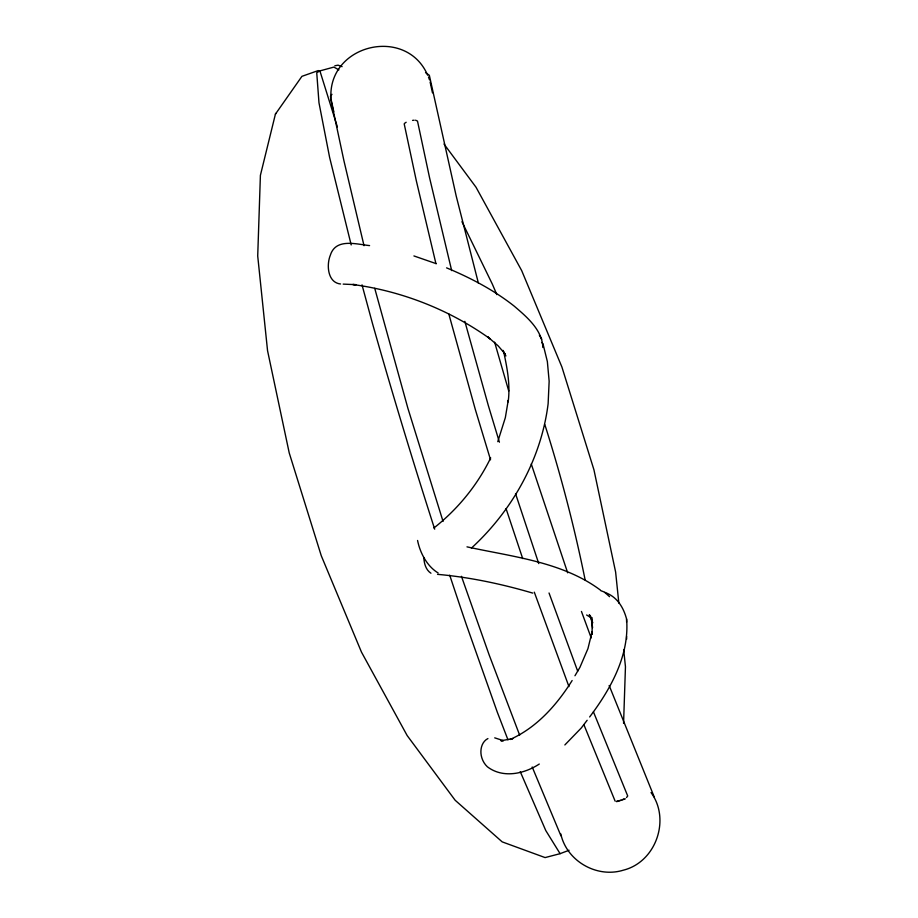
<?xml version="1.0" encoding="UTF-8"?>
<svg xmlns="http://www.w3.org/2000/svg" width="918" height="918" viewBox="0 0 918 918"><rect width="100%" height="100%" fill="white"/><g stroke="black" fill="none" stroke-linecap="round" stroke-linejoin="round"><path stroke-width="1.38" d="M542.894 347.509C542.24 329.78 526.599 316.767 514.16 306.096C493.769 289.985 470.509 277.833 446.584 267.861M503.764 352.145C507.252 368.37 510.408 385.067 508.17 401.854L508.262 400.237L505.336 417.656L497.774 441.65M543.054 346.579L543.112 344.33L541.815 342.425M623.574 723.361L625.456 666.743L623.689 649.783M330.928 98.123C328.093 44.007 406.444 25.842 427.662 75.219M318.316 70.548L301.93 76.332L275.411 114.142L260.402 175.327L257.717 256.007L267.551 350.687L289.227 452.93L321.266 555.734L361.485 652.124L407.144 735.525L455.144 800.244L502.192 841.875L545.097 857.584L560.095 853.671L569.057 850.263M600.9 590.779A22.296 20.265 -58.9 0 1 604.744 592.351C616.93 596.631 623.402 607.096 626.581 619.03C629.633 655.222 610.722 688.982 589.654 716.969M490.694 457.875C477.452 485.163 457.761 509.18 433.962 527.942M572.132 680.536C556.928 704.829 536.755 727.664 510.11 739.472L512.841 738.588L500.918 740.78L503.19 740.895M574.955 675.751L579.912 667.375L587.956 648.601L592.11 631.607L592.133 634.292L592.087 617.699M331.96 94.313L330.491 96.367L330.939 99.878L343.929 160.742L364.021 245.691M275.411 114.142L276.008 113.304M587.141 720.274L581.301 727.963L564.857 744.946M404.436 123.448L406.158 122.255M471.416 548.103C512.267 510.592 541.23 459.08 548.126 403.725L549.148 381.234L547.357 361.554L543.112 344.33M626.512 797.535L627.717 795.998L593.43 711.829M487.917 738.554C481.858 741.664 480.045 749.237 481.239 755.503A22.296 20.093 -72.1 0 0 487.343 766.76C502.766 778.602 524.121 774 539.279 764.04M338.868 69.86L333.877 67.094L319.9 70.893L316.733 72.717L318.982 102.793L329.596 157.322L351.192 244.945M622.335 799.693L623.93 798.993M616.655 801.666L625.342 798.855M620.683 800.324L616.437 801.38M334.852 65.763L338.076 65.167L342.104 66.647M412.561 120.384L414.167 120.212M343.183 284.11L356.081 284.683L352.81 284.5C402.095 291.109 450.004 309.997 490.384 339.029L487.837 336.917L498.084 345.788L505.313 354.187M340.567 283.983C327.634 282.675 326.326 265.015 330.308 255.307C335.724 237.923 356.023 244.188 369.575 245.599M437.542 574.347C469.821 577.204 501.698 583.986 532.773 593.108M415.544 120.201L417.495 121.073L429.555 177.69L451.679 270.603M466.987 546.853C512.083 556.721 562.642 561.827 600.51 590.182M413.915 255.938L436.325 263.707M494.722 737.854L503.133 740.562M438.15 572.97C427.099 566.303 420.054 552.923 417.575 540.472M586.602 614.991L591.33 617.837M425.539 72.625L429.337 75.287L456.212 196.073L478.404 283.157M604.744 592.362L609.552 596.677M430.932 573.222C425.78 569.894 424.105 563.354 423.818 557.57M590.859 616.655L589.31 614.704L592.798 622.771M444.025 144.08L476.017 187.226L521.688 270.615L561.908 367.005L593.946 469.821L615.622 572.052L618.847 603.149M560.095 853.671L545.774 830.538L520.254 771.648M560.909 835.759L532.199 767M539.371 335.231L541.758 339.19M651.023 792.555C670.771 819.292 656.06 862.071 623.288 870.195C596.734 878.388 566.578 860.969 560.783 833.877M503.018 350.366L505.91 355.954M461.949 221.708L492.323 284.087A1137.609 860.866 69.9 0 1 496.81 294.609M654.236 796.996L609.162 685.494M615.14 801.162L583.871 724.635M519.645 735.134L489.099 654.752L461.444 576.32M428.488 77.02L429.498 79.797M507.987 739.874L497.269 712.081L466.39 624.837A1137.609 212.242 73.2 0 1 449.717 575.184M591.215 637.93L581.45 611.445M577.697 671.207L549.033 592.994M568.953 686.618L534.299 592.167M567.668 572.809L531.27 463.992M538.751 563.583L515.526 493.609M522.698 558.569L506.059 508.618M443.061 521.447L407.913 408.349L374.728 288.321M319.9 70.893L337.365 126.868M508.733 390.965L494.618 342.184M499.415 442.212L488.342 405.595L464.852 321.357M490.533 459.792L475.306 409.439L448.81 313.967M362.013 284.855L372.456 323.4A1137.609 212.242 73.2 0 0 434.696 529.17M430.129 82.081L432.47 92.821M435.912 263.558L416.302 180.697L404.218 123.964M333.796 111.732L331.077 99.351M591.123 617.86L592.603 627.694M626.581 619.03L626.604 622.175M626.627 636.438L626.638 639.123M544.799 424.495A1137.609 860.866 69.9 0 1 585.145 579.958"/></g></svg>
